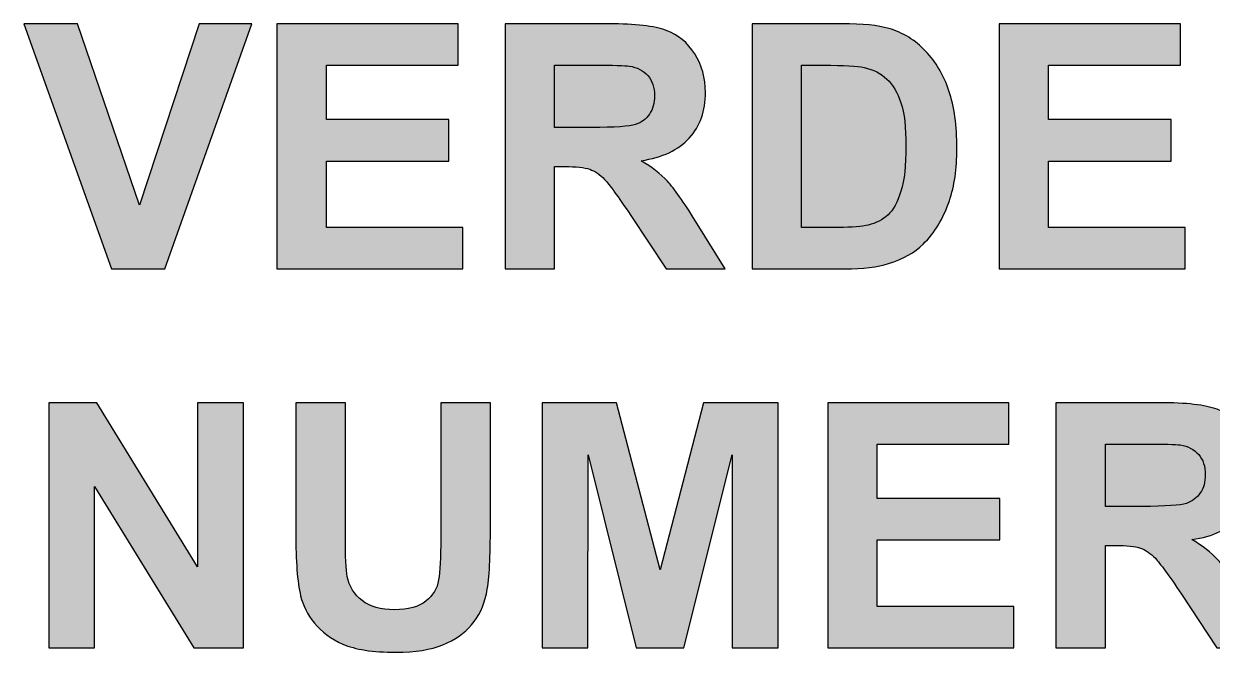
# Model space of a CAD drawing. Header units: centimetres. Extents: x -250 to 250, y -508 to 508.
# Drawn here: x -144.2 to -46.1, y 393.1 to 444.9 of the extents above; entities that cross this region are included whole.
import ezdxf

# ---------------------------------------------------------------- set-up
doc = ezdxf.new("R2010")
doc.units = ezdxf.units.CM
doc.header["$MEASUREMENT"] = 0
doc.layers.add('Capa 1', color=7, linetype='Continuous')

msp = doc.modelspace()

# ---------------------------------------------------------------- hatches: boundary and pattern name
at = {"layer": 'Capa 1', "true_color": 0x00a859}
h = msp.add_hatch(color=114, dxfattribs=at)
edge = h.paths.add_edge_path()
edge.add_spline(control_points=[(-136.94456, 424.71648), (-136.94456, 424.71648), (-144.17415, 444.92359), (-144.17415, 444.92359), (-144.17415, 444.92359), (-139.75267, 444.92359), (-139.75267, 444.92359), (-139.75267, 444.92359), (-134.62093, 429.96581), (-134.62093, 429.96581), (-134.62093, 429.96581), (-129.69615, 444.92359), (-129.69615, 444.92359), (-129.69615, 444.92359), (-125.34993, 444.92359), (-125.34993, 444.92359), (-125.34993, 444.92359), (-132.53719, 424.71648), (-132.53719, 424.71648), (-132.53719, 424.71648), (-136.94456, 424.71648), (-136.94456, 424.71648)], knot_values=[0, 0, 0, 0, 0.14285714, 0.14285714, 0.14285714, 0.28571429, 0.28571429, 0.28571429, 0.42857143, 0.42857143, 0.42857143, 0.57142857, 0.57142857, 0.57142857, 0.71428571, 0.71428571, 0.71428571, 0.85714286, 0.85714286, 0.85714286, 1, 1, 1, 1], degree=3, periodic=1)
h = msp.add_hatch(color=114, dxfattribs=at)
edge = h.paths.add_edge_path()
edge.add_spline(control_points=[(-123.28971, 424.71648), (-123.28971, 424.71648), (-123.28971, 444.92359), (-123.28971, 444.92359), (-123.28971, 444.92359), (-108.33193, 444.92359), (-108.33193, 444.92359), (-108.33193, 444.92359), (-108.33193, 441.5087), (-108.33193, 441.5087), (-108.33193, 441.5087), (-119.19749, 441.5087), (-119.19749, 441.5087), (-119.19749, 441.5087), (-119.19749, 437.02137), (-119.19749, 437.02137), (-119.19749, 437.02137), (-109.09393, 437.02137), (-109.09393, 437.02137), (-109.09393, 437.02137), (-109.09393, 433.60648), (-109.09393, 433.60648), (-109.09393, 433.60648), (-119.19749, 433.60648), (-119.19749, 433.60648), (-119.19749, 433.60648), (-119.19749, 428.13137), (-119.19749, 428.13137), (-119.19749, 428.13137), (-107.93682, 428.13137), (-107.93682, 428.13137), (-107.93682, 428.13137), (-107.93682, 424.71648), (-107.93682, 424.71648), (-107.93682, 424.71648), (-123.28971, 424.71648), (-123.28971, 424.71648)], knot_values=[0, 0, 0, 0, 0.08333333, 0.08333333, 0.08333333, 0.16666667, 0.16666667, 0.16666667, 0.25, 0.25, 0.25, 0.33333333, 0.33333333, 0.33333333, 0.41666667, 0.41666667, 0.41666667, 0.5, 0.5, 0.5, 0.58333333, 0.58333333, 0.58333333, 0.66666667, 0.66666667, 0.66666667, 0.75, 0.75, 0.75, 0.83333333, 0.83333333, 0.83333333, 0.91666667, 0.91666667, 0.91666667, 1, 1, 1, 1], degree=3, periodic=1)
h = msp.add_hatch(color=114, dxfattribs=at)
edge = h.paths.add_edge_path()
edge.add_spline(control_points=[(-104.46549, 424.71648), (-104.46549, 424.71648), (-104.46549, 444.92359), (-104.46549, 444.92359), (-104.46549, 444.92359), (-95.87182, 444.92359), (-95.87182, 444.92359), (-93.71282, 444.92359), (-92.14179, 444.74014), (-91.16342, 444.37796), (-90.18034, 444.01577), (-89.39953, 443.37137), (-88.81156, 442.44474), (-88.2236, 441.5134), (-87.92727, 440.45507), (-87.92727, 439.26033), (-87.92727, 437.74103), (-88.36942, 436.48985), (-89.25842, 435.50207), (-90.14742, 434.51429), (-91.47386, 433.8934), (-93.24245, 433.6347), (-92.36286, 433.122), (-91.63849, 432.55755), (-91.06934, 431.94137), (-90.49549, 431.32518), (-89.72408, 430.22922), (-88.75512, 428.65818), (-88.75512, 428.65818), (-86.29038, 424.71648), (-86.29038, 424.71648), (-86.29038, 424.71648), (-91.16812, 424.71648), (-91.16812, 424.71648), (-91.16812, 424.71648), (-94.09382, 429.12855), (-94.09382, 429.12855), (-95.14275, 430.69489), (-95.86242, 431.68266), (-96.25282, 432.09189), (-96.63853, 432.4964), (-97.04775, 432.77863), (-97.48049, 432.92915), (-97.91793, 433.07966), (-98.60467, 433.15492), (-99.54541, 433.15492), (-99.54541, 433.15492), (-100.37327, 433.15492), (-100.37327, 433.15492), (-100.37327, 433.15492), (-100.37327, 424.71648), (-100.37327, 424.71648), (-100.37327, 424.71648), (-104.46549, 424.71648), (-104.46549, 424.71648)], knot_values=[0, 0, 0, 0, 0.05555556, 0.05555556, 0.05555556, 0.11111111, 0.11111111, 0.11111111, 0.16666667, 0.16666667, 0.16666667, 0.22222222, 0.22222222, 0.22222222, 0.27777778, 0.27777778, 0.27777778, 0.33333333, 0.33333333, 0.33333333, 0.38888889, 0.38888889, 0.38888889, 0.44444444, 0.44444444, 0.44444444, 0.5, 0.5, 0.5, 0.55555556, 0.55555556, 0.55555556, 0.61111111, 0.61111111, 0.61111111, 0.66666667, 0.66666667, 0.66666667, 0.72222222, 0.72222222, 0.72222222, 0.77777778, 0.77777778, 0.77777778, 0.83333333, 0.83333333, 0.83333333, 0.88888889, 0.88888889, 0.88888889, 0.94444444, 0.94444444, 0.94444444, 1, 1, 1, 1], degree=3, periodic=1)
h = msp.add_hatch(color=114, dxfattribs=at)
edge = h.paths.add_edge_path()
edge.add_spline(control_points=[(-84.08434, 444.92359), (-84.08434, 444.92359), (-76.64308, 444.92359), (-76.64308, 444.92359), (-74.96386, 444.92359), (-73.68445, 444.79659), (-72.80486, 444.53788), (-71.62423, 444.18981), (-70.60823, 443.56892), (-69.76627, 442.67522), (-68.9196, 441.78622), (-68.2799, 440.69496), (-67.83775, 439.40144), (-67.4003, 438.11263), (-67.17923, 436.51807), (-67.17923, 434.62718), (-67.17923, 432.96207), (-67.38619, 431.53215), (-67.80012, 430.328), (-68.30341, 428.85574), (-69.02308, 427.6657), (-69.95912, 426.75789), (-70.66467, 426.06644), (-71.61952, 425.53022), (-72.81897, 425.14452), (-73.71738, 424.85759), (-74.91682, 424.71648), (-76.42201, 424.71648), (-76.42201, 424.71648), (-84.08434, 424.71648), (-84.08434, 424.71648), (-84.08434, 424.71648), (-84.08434, 444.92359), (-84.08434, 444.92359)], knot_values=[0, 0, 0, 0, 0.09090909, 0.09090909, 0.09090909, 0.18181818, 0.18181818, 0.18181818, 0.27272727, 0.27272727, 0.27272727, 0.36363636, 0.36363636, 0.36363636, 0.45454545, 0.45454545, 0.45454545, 0.54545455, 0.54545455, 0.54545455, 0.63636364, 0.63636364, 0.63636364, 0.72727273, 0.72727273, 0.72727273, 0.81818182, 0.81818182, 0.81818182, 0.90909091, 0.90909091, 0.90909091, 1, 1, 1, 1], degree=3, periodic=1)
h = msp.add_hatch(color=114, dxfattribs=at)
edge = h.paths.add_edge_path()
edge.add_spline(control_points=[(-63.70319, 424.71648), (-63.70319, 424.71648), (-63.70319, 444.92359), (-63.70319, 444.92359), (-63.70319, 444.92359), (-48.74541, 444.92359), (-48.74541, 444.92359), (-48.74541, 444.92359), (-48.74541, 441.5087), (-48.74541, 441.5087), (-48.74541, 441.5087), (-59.61097, 441.5087), (-59.61097, 441.5087), (-59.61097, 441.5087), (-59.61097, 437.02137), (-59.61097, 437.02137), (-59.61097, 437.02137), (-49.50741, 437.02137), (-49.50741, 437.02137), (-49.50741, 437.02137), (-49.50741, 433.60648), (-49.50741, 433.60648), (-49.50741, 433.60648), (-59.61097, 433.60648), (-59.61097, 433.60648), (-59.61097, 433.60648), (-59.61097, 428.13137), (-59.61097, 428.13137), (-59.61097, 428.13137), (-48.3503, 428.13137), (-48.3503, 428.13137), (-48.3503, 428.13137), (-48.3503, 424.71648), (-48.3503, 424.71648), (-48.3503, 424.71648), (-63.70319, 424.71648), (-63.70319, 424.71648)], knot_values=[0, 0, 0, 0, 0.08333333, 0.08333333, 0.08333333, 0.16666667, 0.16666667, 0.16666667, 0.25, 0.25, 0.25, 0.33333333, 0.33333333, 0.33333333, 0.41666667, 0.41666667, 0.41666667, 0.5, 0.5, 0.5, 0.58333333, 0.58333333, 0.58333333, 0.66666667, 0.66666667, 0.66666667, 0.75, 0.75, 0.75, 0.83333333, 0.83333333, 0.83333333, 0.91666667, 0.91666667, 0.91666667, 1, 1, 1, 1], degree=3, periodic=1)
h = msp.add_hatch(color=114, dxfattribs=at)
edge = h.paths.add_edge_path()
edge.add_spline(control_points=[(-100.37327, 436.37226), (-100.37327, 436.37226), (-97.35349, 436.37226), (-97.35349, 436.37226), (-95.39675, 436.37226), (-94.17849, 436.45692), (-93.6893, 436.62155), (-93.20482, 436.78618), (-92.81912, 437.07311), (-92.5463, 437.47763), (-92.26879, 437.88214), (-92.13238, 438.39014), (-92.13238, 438.99692), (-92.13238, 439.67896), (-92.31582, 440.22459), (-92.67801, 440.64792), (-93.04019, 441.06655), (-93.5529, 441.32996), (-94.21142, 441.43814), (-94.54538, 441.48518), (-95.53786, 441.5087), (-97.18886, 441.5087), (-97.18886, 441.5087), (-100.37327, 441.5087), (-100.37327, 441.5087), (-100.37327, 441.5087), (-100.37327, 436.37226), (-100.37327, 436.37226)], knot_values=[0, 0, 0, 0, 0.11111111, 0.11111111, 0.11111111, 0.22222222, 0.22222222, 0.22222222, 0.33333333, 0.33333333, 0.33333333, 0.44444444, 0.44444444, 0.44444444, 0.55555556, 0.55555556, 0.55555556, 0.66666667, 0.66666667, 0.66666667, 0.77777778, 0.77777778, 0.77777778, 0.88888889, 0.88888889, 0.88888889, 1, 1, 1, 1], degree=3, periodic=1)
h = msp.add_hatch(color=114, dxfattribs=at)
edge = h.paths.add_edge_path()
edge.add_spline(control_points=[(-79.99212, 441.5087), (-79.99212, 441.5087), (-79.99212, 428.13137), (-79.99212, 428.13137), (-79.99212, 428.13137), (-76.95823, 428.13137), (-76.95823, 428.13137), (-75.82464, 428.13137), (-75.00619, 428.19722), (-74.50289, 428.32422), (-73.83967, 428.48885), (-73.29404, 428.77107), (-72.8613, 429.16618), (-72.42386, 429.56129), (-72.07108, 430.21041), (-71.79827, 431.11352), (-71.52075, 432.01663), (-71.38434, 433.2537), (-71.38434, 434.81533), (-71.38434, 436.37696), (-71.52075, 437.5717), (-71.79827, 438.40896), (-72.07108, 439.24622), (-72.45678, 439.89533), (-72.95067, 440.3657), (-73.44456, 440.83137), (-74.07015, 441.15122), (-74.83215, 441.31585), (-75.3966, 441.44285), (-76.51138, 441.5087), (-78.16708, 441.5087), (-78.16708, 441.5087), (-79.99212, 441.5087), (-79.99212, 441.5087)], knot_values=[0, 0, 0, 0, 0.09090909, 0.09090909, 0.09090909, 0.18181818, 0.18181818, 0.18181818, 0.27272727, 0.27272727, 0.27272727, 0.36363636, 0.36363636, 0.36363636, 0.45454545, 0.45454545, 0.45454545, 0.54545455, 0.54545455, 0.54545455, 0.63636364, 0.63636364, 0.63636364, 0.72727273, 0.72727273, 0.72727273, 0.81818182, 0.81818182, 0.81818182, 0.90909091, 0.90909091, 0.90909091, 1, 1, 1, 1], degree=3, periodic=1)
h = msp.add_hatch(color=114, dxfattribs=at)
edge = h.paths.add_edge_path()
edge.add_spline(control_points=[(-142.11393, 393.4739), (-142.11393, 393.4739), (-142.11393, 413.68101), (-142.11393, 413.68101), (-142.11393, 413.68101), (-138.15341, 413.68101), (-138.15341, 413.68101), (-138.15341, 413.68101), (-129.83726, 400.13905), (-129.83726, 400.13905), (-129.83726, 400.13905), (-129.83726, 413.68101), (-129.83726, 413.68101), (-129.83726, 413.68101), (-126.05549, 413.68101), (-126.05549, 413.68101), (-126.05549, 413.68101), (-126.05549, 393.4739), (-126.05549, 393.4739), (-126.05549, 393.4739), (-130.143, 393.4739), (-130.143, 393.4739), (-130.143, 393.4739), (-138.33215, 406.75716), (-138.33215, 406.75716), (-138.33215, 406.75716), (-138.33215, 393.4739), (-138.33215, 393.4739), (-138.33215, 393.4739), (-142.11393, 393.4739), (-142.11393, 393.4739)], knot_values=[0, 0, 0, 0, 0.1, 0.1, 0.1, 0.2, 0.2, 0.2, 0.3, 0.3, 0.3, 0.4, 0.4, 0.4, 0.5, 0.5, 0.5, 0.6, 0.6, 0.6, 0.7, 0.7, 0.7, 0.8, 0.8, 0.8, 0.9, 0.9, 0.9, 1, 1, 1, 1], degree=3, periodic=1)
h = msp.add_hatch(color=114, dxfattribs=at)
edge = h.paths.add_edge_path()
edge.add_spline(control_points=[(-121.73278, 413.68101), (-121.73278, 413.68101), (-117.64056, 413.68101), (-117.64056, 413.68101), (-117.64056, 413.68101), (-117.64056, 402.73079), (-117.64056, 402.73079), (-117.64056, 400.99042), (-117.58882, 399.86623), (-117.49004, 399.35353), (-117.316, 398.52568), (-116.90678, 397.85775), (-116.25767, 397.35916), (-115.60385, 396.85586), (-114.71485, 396.60657), (-113.58596, 396.60657), (-112.44296, 396.60657), (-111.57748, 396.84175), (-110.99422, 397.31683), (-110.41096, 397.7919), (-110.06289, 398.37045), (-109.9453, 399.0619), (-109.82771, 399.75334), (-109.76656, 400.89634), (-109.76656, 402.4956), (-109.76656, 402.4956), (-109.76656, 413.68101), (-109.76656, 413.68101), (-109.76656, 413.68101), (-105.67434, 413.68101), (-105.67434, 413.68101), (-105.67434, 413.68101), (-105.67434, 403.05534), (-105.67434, 403.05534), (-105.67434, 400.62823), (-105.78252, 398.91138), (-106.00359, 397.90949), (-106.22467, 396.9076), (-106.62919, 396.06094), (-107.22185, 395.36949), (-107.80982, 394.67805), (-108.60004, 394.13242), (-109.58782, 393.7232), (-110.5803, 393.31397), (-111.86911, 393.10701), (-113.46367, 393.10701), (-115.38748, 393.10701), (-116.84563, 393.32809), (-117.83811, 393.77494), (-118.83059, 394.22179), (-119.61611, 394.80034), (-120.19467, 395.51531), (-120.77322, 396.23027), (-121.14952, 396.97346), (-121.33296, 397.75897), (-121.60107, 398.91608), (-121.73278, 400.62823), (-121.73278, 402.89071), (-121.73278, 402.89071), (-121.73278, 413.68101), (-121.73278, 413.68101)], knot_values=[0, 0, 0, 0, 0.05, 0.05, 0.05, 0.1, 0.1, 0.1, 0.15, 0.15, 0.15, 0.2, 0.2, 0.2, 0.25, 0.25, 0.25, 0.3, 0.3, 0.3, 0.35, 0.35, 0.35, 0.4, 0.4, 0.4, 0.45, 0.45, 0.45, 0.5, 0.5, 0.5, 0.55, 0.55, 0.55, 0.6, 0.6, 0.6, 0.65, 0.65, 0.65, 0.7, 0.7, 0.7, 0.75, 0.75, 0.75, 0.8, 0.8, 0.8, 0.85, 0.85, 0.85, 0.9, 0.9, 0.9, 0.95, 0.95, 0.95, 1, 1, 1, 1], degree=3, periodic=1)
h = msp.add_hatch(color=114, dxfattribs=at)
edge = h.paths.add_edge_path()
edge.add_spline(control_points=[(-101.40807, 393.4739), (-101.40807, 393.4739), (-101.40807, 413.68101), (-101.40807, 413.68101), (-101.40807, 413.68101), (-95.27915, 413.68101), (-95.27915, 413.68101), (-95.27915, 413.68101), (-91.6573, 399.89916), (-91.6573, 399.89916), (-91.6573, 399.89916), (-88.07778, 413.68101), (-88.07778, 413.68101), (-88.07778, 413.68101), (-81.93474, 413.68101), (-81.93474, 413.68101), (-81.93474, 413.68101), (-81.93474, 393.4739), (-81.93474, 393.4739), (-81.93474, 393.4739), (-85.71652, 393.4739), (-85.71652, 393.4739), (-85.71652, 393.4739), (-85.73063, 409.38182), (-85.73063, 409.38182), (-85.73063, 409.38182), (-89.71467, 393.4739), (-89.71467, 393.4739), (-89.71467, 393.4739), (-93.64696, 393.4739), (-93.64696, 393.4739), (-93.64696, 393.4739), (-97.61218, 409.38182), (-97.61218, 409.38182), (-97.61218, 409.38182), (-97.6263, 393.4739), (-97.6263, 393.4739), (-97.6263, 393.4739), (-101.40807, 393.4739), (-101.40807, 393.4739)], knot_values=[0, 0, 0, 0, 0.07692308, 0.07692308, 0.07692308, 0.15384615, 0.15384615, 0.15384615, 0.23076923, 0.23076923, 0.23076923, 0.30769231, 0.30769231, 0.30769231, 0.38461538, 0.38461538, 0.38461538, 0.46153846, 0.46153846, 0.46153846, 0.53846154, 0.53846154, 0.53846154, 0.61538462, 0.61538462, 0.61538462, 0.69230769, 0.69230769, 0.69230769, 0.76923077, 0.76923077, 0.76923077, 0.84615385, 0.84615385, 0.84615385, 0.92307692, 0.92307692, 0.92307692, 1, 1, 1, 1], degree=3, periodic=1)
h = msp.add_hatch(color=114, dxfattribs=at)
edge = h.paths.add_edge_path()
edge.add_spline(control_points=[(-77.84252, 393.4739), (-77.84252, 393.4739), (-77.84252, 413.68101), (-77.84252, 413.68101), (-77.84252, 413.68101), (-62.88474, 413.68101), (-62.88474, 413.68101), (-62.88474, 413.68101), (-62.88474, 410.26612), (-62.88474, 410.26612), (-62.88474, 410.26612), (-73.7503, 410.26612), (-73.7503, 410.26612), (-73.7503, 410.26612), (-73.7503, 405.77879), (-73.7503, 405.77879), (-73.7503, 405.77879), (-63.64674, 405.77879), (-63.64674, 405.77879), (-63.64674, 405.77879), (-63.64674, 402.3639), (-63.64674, 402.3639), (-63.64674, 402.3639), (-73.7503, 402.3639), (-73.7503, 402.3639), (-73.7503, 402.3639), (-73.7503, 396.88879), (-73.7503, 396.88879), (-73.7503, 396.88879), (-62.48963, 396.88879), (-62.48963, 396.88879), (-62.48963, 396.88879), (-62.48963, 393.4739), (-62.48963, 393.4739), (-62.48963, 393.4739), (-77.84252, 393.4739), (-77.84252, 393.4739)], knot_values=[0, 0, 0, 0, 0.08333333, 0.08333333, 0.08333333, 0.16666667, 0.16666667, 0.16666667, 0.25, 0.25, 0.25, 0.33333333, 0.33333333, 0.33333333, 0.41666667, 0.41666667, 0.41666667, 0.5, 0.5, 0.5, 0.58333333, 0.58333333, 0.58333333, 0.66666667, 0.66666667, 0.66666667, 0.75, 0.75, 0.75, 0.83333333, 0.83333333, 0.83333333, 0.91666667, 0.91666667, 0.91666667, 1, 1, 1, 1], degree=3, periodic=1)
h = msp.add_hatch(color=114, dxfattribs=at)
edge = h.paths.add_edge_path()
edge.add_spline(control_points=[(-59.0183, 393.4739), (-59.0183, 393.4739), (-59.0183, 413.68101), (-59.0183, 413.68101), (-59.0183, 413.68101), (-50.42463, 413.68101), (-50.42463, 413.68101), (-48.26563, 413.68101), (-46.6946, 413.49756), (-45.71623, 413.13538), (-44.73315, 412.77319), (-43.95234, 412.12879), (-43.36437, 411.20216), (-42.77641, 410.27082), (-42.48008, 409.21249), (-42.48008, 408.01775), (-42.48008, 406.49845), (-42.92223, 405.24727), (-43.81123, 404.25949), (-44.70023, 403.27171), (-46.02667, 402.65082), (-47.79526, 402.39212), (-46.91567, 401.87942), (-46.1913, 401.31497), (-45.62215, 400.69879), (-45.0483, 400.0826), (-44.27689, 398.98664), (-43.30793, 397.4156), (-43.30793, 397.4156), (-40.84319, 393.4739), (-40.84319, 393.4739), (-40.84319, 393.4739), (-45.72093, 393.4739), (-45.72093, 393.4739), (-45.72093, 393.4739), (-48.64663, 397.88597), (-48.64663, 397.88597), (-49.69556, 399.45231), (-50.41523, 400.44008), (-50.80563, 400.84931), (-51.19134, 401.25382), (-51.60056, 401.53605), (-52.0333, 401.68657), (-52.47074, 401.83708), (-53.15748, 401.91234), (-54.09822, 401.91234), (-54.09822, 401.91234), (-54.92608, 401.91234), (-54.92608, 401.91234), (-54.92608, 401.91234), (-54.92608, 393.4739), (-54.92608, 393.4739), (-54.92608, 393.4739), (-59.0183, 393.4739), (-59.0183, 393.4739)], knot_values=[0, 0, 0, 0, 0.05555556, 0.05555556, 0.05555556, 0.11111111, 0.11111111, 0.11111111, 0.16666667, 0.16666667, 0.16666667, 0.22222222, 0.22222222, 0.22222222, 0.27777778, 0.27777778, 0.27777778, 0.33333333, 0.33333333, 0.33333333, 0.38888889, 0.38888889, 0.38888889, 0.44444444, 0.44444444, 0.44444444, 0.5, 0.5, 0.5, 0.55555556, 0.55555556, 0.55555556, 0.61111111, 0.61111111, 0.61111111, 0.66666667, 0.66666667, 0.66666667, 0.72222222, 0.72222222, 0.72222222, 0.77777778, 0.77777778, 0.77777778, 0.83333333, 0.83333333, 0.83333333, 0.88888889, 0.88888889, 0.88888889, 0.94444444, 0.94444444, 0.94444444, 1, 1, 1, 1], degree=3, periodic=1)
h = msp.add_hatch(color=114, dxfattribs=at)
edge = h.paths.add_edge_path()
edge.add_spline(control_points=[(-54.92608, 405.12968), (-54.92608, 405.12968), (-51.9063, 405.12968), (-51.9063, 405.12968), (-49.94956, 405.12968), (-48.7313, 405.21434), (-48.24211, 405.37897), (-47.75763, 405.5436), (-47.37193, 405.83053), (-47.09911, 406.23505), (-46.8216, 406.63956), (-46.68519, 407.14756), (-46.68519, 407.75434), (-46.68519, 408.43638), (-46.86863, 408.98201), (-47.23082, 409.40534), (-47.593, 409.82397), (-48.10571, 410.08738), (-48.76423, 410.19556), (-49.09819, 410.2426), (-50.09067, 410.26612), (-51.74167, 410.26612), (-51.74167, 410.26612), (-54.92608, 410.26612), (-54.92608, 410.26612), (-54.92608, 410.26612), (-54.92608, 405.12968), (-54.92608, 405.12968)], knot_values=[0, 0, 0, 0, 0.11111111, 0.11111111, 0.11111111, 0.22222222, 0.22222222, 0.22222222, 0.33333333, 0.33333333, 0.33333333, 0.44444444, 0.44444444, 0.44444444, 0.55555556, 0.55555556, 0.55555556, 0.66666667, 0.66666667, 0.66666667, 0.77777778, 0.77777778, 0.77777778, 0.88888889, 0.88888889, 0.88888889, 1, 1, 1, 1], degree=3, periodic=1)

# ---------------------------------------------------------------- linework, layer by layer
at = {"layer": 'Capa 1', "color": 114}
for points, knots in [([(-136.94456, 424.71648), (-136.94456, 424.71648), (-144.17415, 444.92359), (-144.17415, 444.92359), (-144.17415, 444.92359), (-139.75267, 444.92359), (-139.75267, 444.92359), (-139.75267, 444.92359), (-134.62093, 429.96581), (-134.62093, 429.96581), (-134.62093, 429.96581), (-129.69615, 444.92359), (-129.69615, 444.92359), (-129.69615, 444.92359), (-125.34993, 444.92359), (-125.34993, 444.92359), (-125.34993, 444.92359), (-132.53719, 424.71648), (-132.53719, 424.71648), (-132.53719, 424.71648), (-136.94456, 424.71648), (-136.94456, 424.71648)], [0, 0, 0, 0, 0.14285714, 0.14285714, 0.14285714, 0.28571429, 0.28571429, 0.28571429, 0.42857143, 0.42857143, 0.42857143, 0.57142857, 0.57142857, 0.57142857, 0.71428571, 0.71428571, 0.71428571, 0.85714286, 0.85714286, 0.85714286, 1, 1, 1, 1]), ([(-123.28971, 424.71648), (-123.28971, 424.71648), (-123.28971, 444.92359), (-123.28971, 444.92359), (-123.28971, 444.92359), (-108.33193, 444.92359), (-108.33193, 444.92359), (-108.33193, 444.92359), (-108.33193, 441.5087), (-108.33193, 441.5087), (-108.33193, 441.5087), (-119.19749, 441.5087), (-119.19749, 441.5087), (-119.19749, 441.5087), (-119.19749, 437.02137), (-119.19749, 437.02137), (-119.19749, 437.02137), (-109.09393, 437.02137), (-109.09393, 437.02137), (-109.09393, 437.02137), (-109.09393, 433.60648), (-109.09393, 433.60648), (-109.09393, 433.60648), (-119.19749, 433.60648), (-119.19749, 433.60648), (-119.19749, 433.60648), (-119.19749, 428.13137), (-119.19749, 428.13137), (-119.19749, 428.13137), (-107.93682, 428.13137), (-107.93682, 428.13137), (-107.93682, 428.13137), (-107.93682, 424.71648), (-107.93682, 424.71648), (-107.93682, 424.71648), (-123.28971, 424.71648), (-123.28971, 424.71648)], [0, 0, 0, 0, 0.08333333, 0.08333333, 0.08333333, 0.16666667, 0.16666667, 0.16666667, 0.25, 0.25, 0.25, 0.33333333, 0.33333333, 0.33333333, 0.41666667, 0.41666667, 0.41666667, 0.5, 0.5, 0.5, 0.58333333, 0.58333333, 0.58333333, 0.66666667, 0.66666667, 0.66666667, 0.75, 0.75, 0.75, 0.83333333, 0.83333333, 0.83333333, 0.91666667, 0.91666667, 0.91666667, 1, 1, 1, 1]), ([(-104.46549, 424.71648), (-104.46549, 424.71648), (-104.46549, 444.92359), (-104.46549, 444.92359), (-104.46549, 444.92359), (-95.87182, 444.92359), (-95.87182, 444.92359), (-93.71282, 444.92359), (-92.14179, 444.74014), (-91.16342, 444.37796), (-90.18034, 444.01577), (-89.39953, 443.37137), (-88.81156, 442.44474), (-88.2236, 441.5134), (-87.92727, 440.45507), (-87.92727, 439.26033), (-87.92727, 437.74103), (-88.36942, 436.48985), (-89.25842, 435.50207), (-90.14742, 434.51429), (-91.47386, 433.8934), (-93.24245, 433.6347), (-92.36286, 433.122), (-91.63849, 432.55755), (-91.06934, 431.94137), (-90.49549, 431.32518), (-89.72408, 430.22922), (-88.75512, 428.65818), (-88.75512, 428.65818), (-86.29038, 424.71648), (-86.29038, 424.71648), (-86.29038, 424.71648), (-91.16812, 424.71648), (-91.16812, 424.71648), (-91.16812, 424.71648), (-94.09382, 429.12855), (-94.09382, 429.12855), (-95.14275, 430.69489), (-95.86242, 431.68266), (-96.25282, 432.09189), (-96.63853, 432.4964), (-97.04775, 432.77863), (-97.48049, 432.92915), (-97.91793, 433.07966), (-98.60467, 433.15492), (-99.54541, 433.15492), (-99.54541, 433.15492), (-100.37327, 433.15492), (-100.37327, 433.15492), (-100.37327, 433.15492), (-100.37327, 424.71648), (-100.37327, 424.71648), (-100.37327, 424.71648), (-104.46549, 424.71648), (-104.46549, 424.71648)], [0, 0, 0, 0, 0.05555556, 0.05555556, 0.05555556, 0.11111111, 0.11111111, 0.11111111, 0.16666667, 0.16666667, 0.16666667, 0.22222222, 0.22222222, 0.22222222, 0.27777778, 0.27777778, 0.27777778, 0.33333333, 0.33333333, 0.33333333, 0.38888889, 0.38888889, 0.38888889, 0.44444444, 0.44444444, 0.44444444, 0.5, 0.5, 0.5, 0.55555556, 0.55555556, 0.55555556, 0.61111111, 0.61111111, 0.61111111, 0.66666667, 0.66666667, 0.66666667, 0.72222222, 0.72222222, 0.72222222, 0.77777778, 0.77777778, 0.77777778, 0.83333333, 0.83333333, 0.83333333, 0.88888889, 0.88888889, 0.88888889, 0.94444444, 0.94444444, 0.94444444, 1, 1, 1, 1]), ([(-84.08434, 444.92359), (-84.08434, 444.92359), (-76.64308, 444.92359), (-76.64308, 444.92359), (-74.96386, 444.92359), (-73.68445, 444.79659), (-72.80486, 444.53788), (-71.62423, 444.18981), (-70.60823, 443.56892), (-69.76627, 442.67522), (-68.9196, 441.78622), (-68.2799, 440.69496), (-67.83775, 439.40144), (-67.4003, 438.11263), (-67.17923, 436.51807), (-67.17923, 434.62718), (-67.17923, 432.96207), (-67.38619, 431.53215), (-67.80012, 430.328), (-68.30341, 428.85574), (-69.02308, 427.6657), (-69.95912, 426.75789), (-70.66467, 426.06644), (-71.61952, 425.53022), (-72.81897, 425.14452), (-73.71738, 424.85759), (-74.91682, 424.71648), (-76.42201, 424.71648), (-76.42201, 424.71648), (-84.08434, 424.71648), (-84.08434, 424.71648), (-84.08434, 424.71648), (-84.08434, 444.92359), (-84.08434, 444.92359)], [0, 0, 0, 0, 0.09090909, 0.09090909, 0.09090909, 0.18181818, 0.18181818, 0.18181818, 0.27272727, 0.27272727, 0.27272727, 0.36363636, 0.36363636, 0.36363636, 0.45454545, 0.45454545, 0.45454545, 0.54545455, 0.54545455, 0.54545455, 0.63636364, 0.63636364, 0.63636364, 0.72727273, 0.72727273, 0.72727273, 0.81818182, 0.81818182, 0.81818182, 0.90909091, 0.90909091, 0.90909091, 1, 1, 1, 1]), ([(-63.70319, 424.71648), (-63.70319, 424.71648), (-63.70319, 444.92359), (-63.70319, 444.92359), (-63.70319, 444.92359), (-48.74541, 444.92359), (-48.74541, 444.92359), (-48.74541, 444.92359), (-48.74541, 441.5087), (-48.74541, 441.5087), (-48.74541, 441.5087), (-59.61097, 441.5087), (-59.61097, 441.5087), (-59.61097, 441.5087), (-59.61097, 437.02137), (-59.61097, 437.02137), (-59.61097, 437.02137), (-49.50741, 437.02137), (-49.50741, 437.02137), (-49.50741, 437.02137), (-49.50741, 433.60648), (-49.50741, 433.60648), (-49.50741, 433.60648), (-59.61097, 433.60648), (-59.61097, 433.60648), (-59.61097, 433.60648), (-59.61097, 428.13137), (-59.61097, 428.13137), (-59.61097, 428.13137), (-48.3503, 428.13137), (-48.3503, 428.13137), (-48.3503, 428.13137), (-48.3503, 424.71648), (-48.3503, 424.71648), (-48.3503, 424.71648), (-63.70319, 424.71648), (-63.70319, 424.71648)], [0, 0, 0, 0, 0.08333333, 0.08333333, 0.08333333, 0.16666667, 0.16666667, 0.16666667, 0.25, 0.25, 0.25, 0.33333333, 0.33333333, 0.33333333, 0.41666667, 0.41666667, 0.41666667, 0.5, 0.5, 0.5, 0.58333333, 0.58333333, 0.58333333, 0.66666667, 0.66666667, 0.66666667, 0.75, 0.75, 0.75, 0.83333333, 0.83333333, 0.83333333, 0.91666667, 0.91666667, 0.91666667, 1, 1, 1, 1]), ([(-100.37327, 436.37226), (-100.37327, 436.37226), (-97.35349, 436.37226), (-97.35349, 436.37226), (-95.39675, 436.37226), (-94.17849, 436.45692), (-93.6893, 436.62155), (-93.20482, 436.78618), (-92.81912, 437.07311), (-92.5463, 437.47763), (-92.26879, 437.88214), (-92.13238, 438.39014), (-92.13238, 438.99692), (-92.13238, 439.67896), (-92.31582, 440.22459), (-92.67801, 440.64792), (-93.04019, 441.06655), (-93.5529, 441.32996), (-94.21142, 441.43814), (-94.54538, 441.48518), (-95.53786, 441.5087), (-97.18886, 441.5087), (-97.18886, 441.5087), (-100.37327, 441.5087), (-100.37327, 441.5087), (-100.37327, 441.5087), (-100.37327, 436.37226), (-100.37327, 436.37226)], [0, 0, 0, 0, 0.11111111, 0.11111111, 0.11111111, 0.22222222, 0.22222222, 0.22222222, 0.33333333, 0.33333333, 0.33333333, 0.44444444, 0.44444444, 0.44444444, 0.55555556, 0.55555556, 0.55555556, 0.66666667, 0.66666667, 0.66666667, 0.77777778, 0.77777778, 0.77777778, 0.88888889, 0.88888889, 0.88888889, 1, 1, 1, 1]), ([(-79.99212, 441.5087), (-79.99212, 441.5087), (-79.99212, 428.13137), (-79.99212, 428.13137), (-79.99212, 428.13137), (-76.95823, 428.13137), (-76.95823, 428.13137), (-75.82464, 428.13137), (-75.00619, 428.19722), (-74.50289, 428.32422), (-73.83967, 428.48885), (-73.29404, 428.77107), (-72.8613, 429.16618), (-72.42386, 429.56129), (-72.07108, 430.21041), (-71.79827, 431.11352), (-71.52075, 432.01663), (-71.38434, 433.2537), (-71.38434, 434.81533), (-71.38434, 436.37696), (-71.52075, 437.5717), (-71.79827, 438.40896), (-72.07108, 439.24622), (-72.45678, 439.89533), (-72.95067, 440.3657), (-73.44456, 440.83137), (-74.07015, 441.15122), (-74.83215, 441.31585), (-75.3966, 441.44285), (-76.51138, 441.5087), (-78.16708, 441.5087), (-78.16708, 441.5087), (-79.99212, 441.5087), (-79.99212, 441.5087)], [0, 0, 0, 0, 0.09090909, 0.09090909, 0.09090909, 0.18181818, 0.18181818, 0.18181818, 0.27272727, 0.27272727, 0.27272727, 0.36363636, 0.36363636, 0.36363636, 0.45454545, 0.45454545, 0.45454545, 0.54545455, 0.54545455, 0.54545455, 0.63636364, 0.63636364, 0.63636364, 0.72727273, 0.72727273, 0.72727273, 0.81818182, 0.81818182, 0.81818182, 0.90909091, 0.90909091, 0.90909091, 1, 1, 1, 1]), ([(-142.11393, 393.4739), (-142.11393, 393.4739), (-142.11393, 413.68101), (-142.11393, 413.68101), (-142.11393, 413.68101), (-138.15341, 413.68101), (-138.15341, 413.68101), (-138.15341, 413.68101), (-129.83726, 400.13905), (-129.83726, 400.13905), (-129.83726, 400.13905), (-129.83726, 413.68101), (-129.83726, 413.68101), (-129.83726, 413.68101), (-126.05549, 413.68101), (-126.05549, 413.68101), (-126.05549, 413.68101), (-126.05549, 393.4739), (-126.05549, 393.4739), (-126.05549, 393.4739), (-130.143, 393.4739), (-130.143, 393.4739), (-130.143, 393.4739), (-138.33215, 406.75716), (-138.33215, 406.75716), (-138.33215, 406.75716), (-138.33215, 393.4739), (-138.33215, 393.4739), (-138.33215, 393.4739), (-142.11393, 393.4739), (-142.11393, 393.4739)], [0, 0, 0, 0, 0.1, 0.1, 0.1, 0.2, 0.2, 0.2, 0.3, 0.3, 0.3, 0.4, 0.4, 0.4, 0.5, 0.5, 0.5, 0.6, 0.6, 0.6, 0.7, 0.7, 0.7, 0.8, 0.8, 0.8, 0.9, 0.9, 0.9, 1, 1, 1, 1]), ([(-121.73278, 413.68101), (-121.73278, 413.68101), (-117.64056, 413.68101), (-117.64056, 413.68101), (-117.64056, 413.68101), (-117.64056, 402.73079), (-117.64056, 402.73079), (-117.64056, 400.99042), (-117.58882, 399.86623), (-117.49004, 399.35353), (-117.316, 398.52568), (-116.90678, 397.85775), (-116.25767, 397.35916), (-115.60385, 396.85586), (-114.71485, 396.60657), (-113.58596, 396.60657), (-112.44296, 396.60657), (-111.57748, 396.84175), (-110.99422, 397.31683), (-110.41096, 397.7919), (-110.06289, 398.37045), (-109.9453, 399.0619), (-109.82771, 399.75334), (-109.76656, 400.89634), (-109.76656, 402.4956), (-109.76656, 402.4956), (-109.76656, 413.68101), (-109.76656, 413.68101), (-109.76656, 413.68101), (-105.67434, 413.68101), (-105.67434, 413.68101), (-105.67434, 413.68101), (-105.67434, 403.05534), (-105.67434, 403.05534), (-105.67434, 400.62823), (-105.78252, 398.91138), (-106.00359, 397.90949), (-106.22467, 396.9076), (-106.62919, 396.06094), (-107.22185, 395.36949), (-107.80982, 394.67805), (-108.60004, 394.13242), (-109.58782, 393.7232), (-110.5803, 393.31397), (-111.86911, 393.10701), (-113.46367, 393.10701), (-115.38748, 393.10701), (-116.84563, 393.32809), (-117.83811, 393.77494), (-118.83059, 394.22179), (-119.61611, 394.80034), (-120.19467, 395.51531), (-120.77322, 396.23027), (-121.14952, 396.97346), (-121.33296, 397.75897), (-121.60107, 398.91608), (-121.73278, 400.62823), (-121.73278, 402.89071), (-121.73278, 402.89071), (-121.73278, 413.68101), (-121.73278, 413.68101)], [0, 0, 0, 0, 0.05, 0.05, 0.05, 0.1, 0.1, 0.1, 0.15, 0.15, 0.15, 0.2, 0.2, 0.2, 0.25, 0.25, 0.25, 0.3, 0.3, 0.3, 0.35, 0.35, 0.35, 0.4, 0.4, 0.4, 0.45, 0.45, 0.45, 0.5, 0.5, 0.5, 0.55, 0.55, 0.55, 0.6, 0.6, 0.6, 0.65, 0.65, 0.65, 0.7, 0.7, 0.7, 0.75, 0.75, 0.75, 0.8, 0.8, 0.8, 0.85, 0.85, 0.85, 0.9, 0.9, 0.9, 0.95, 0.95, 0.95, 1, 1, 1, 1]), ([(-101.40807, 393.4739), (-101.40807, 393.4739), (-101.40807, 413.68101), (-101.40807, 413.68101), (-101.40807, 413.68101), (-95.27915, 413.68101), (-95.27915, 413.68101), (-95.27915, 413.68101), (-91.6573, 399.89916), (-91.6573, 399.89916), (-91.6573, 399.89916), (-88.07778, 413.68101), (-88.07778, 413.68101), (-88.07778, 413.68101), (-81.93474, 413.68101), (-81.93474, 413.68101), (-81.93474, 413.68101), (-81.93474, 393.4739), (-81.93474, 393.4739), (-81.93474, 393.4739), (-85.71652, 393.4739), (-85.71652, 393.4739), (-85.71652, 393.4739), (-85.73063, 409.38182), (-85.73063, 409.38182), (-85.73063, 409.38182), (-89.71467, 393.4739), (-89.71467, 393.4739), (-89.71467, 393.4739), (-93.64696, 393.4739), (-93.64696, 393.4739), (-93.64696, 393.4739), (-97.61218, 409.38182), (-97.61218, 409.38182), (-97.61218, 409.38182), (-97.6263, 393.4739), (-97.6263, 393.4739), (-97.6263, 393.4739), (-101.40807, 393.4739), (-101.40807, 393.4739)], [0, 0, 0, 0, 0.07692308, 0.07692308, 0.07692308, 0.15384615, 0.15384615, 0.15384615, 0.23076923, 0.23076923, 0.23076923, 0.30769231, 0.30769231, 0.30769231, 0.38461538, 0.38461538, 0.38461538, 0.46153846, 0.46153846, 0.46153846, 0.53846154, 0.53846154, 0.53846154, 0.61538462, 0.61538462, 0.61538462, 0.69230769, 0.69230769, 0.69230769, 0.76923077, 0.76923077, 0.76923077, 0.84615385, 0.84615385, 0.84615385, 0.92307692, 0.92307692, 0.92307692, 1, 1, 1, 1]), ([(-77.84252, 393.4739), (-77.84252, 393.4739), (-77.84252, 413.68101), (-77.84252, 413.68101), (-77.84252, 413.68101), (-62.88474, 413.68101), (-62.88474, 413.68101), (-62.88474, 413.68101), (-62.88474, 410.26612), (-62.88474, 410.26612), (-62.88474, 410.26612), (-73.7503, 410.26612), (-73.7503, 410.26612), (-73.7503, 410.26612), (-73.7503, 405.77879), (-73.7503, 405.77879), (-73.7503, 405.77879), (-63.64674, 405.77879), (-63.64674, 405.77879), (-63.64674, 405.77879), (-63.64674, 402.3639), (-63.64674, 402.3639), (-63.64674, 402.3639), (-73.7503, 402.3639), (-73.7503, 402.3639), (-73.7503, 402.3639), (-73.7503, 396.88879), (-73.7503, 396.88879), (-73.7503, 396.88879), (-62.48963, 396.88879), (-62.48963, 396.88879), (-62.48963, 396.88879), (-62.48963, 393.4739), (-62.48963, 393.4739), (-62.48963, 393.4739), (-77.84252, 393.4739), (-77.84252, 393.4739)], [0, 0, 0, 0, 0.08333333, 0.08333333, 0.08333333, 0.16666667, 0.16666667, 0.16666667, 0.25, 0.25, 0.25, 0.33333333, 0.33333333, 0.33333333, 0.41666667, 0.41666667, 0.41666667, 0.5, 0.5, 0.5, 0.58333333, 0.58333333, 0.58333333, 0.66666667, 0.66666667, 0.66666667, 0.75, 0.75, 0.75, 0.83333333, 0.83333333, 0.83333333, 0.91666667, 0.91666667, 0.91666667, 1, 1, 1, 1]), ([(-59.0183, 393.4739), (-59.0183, 393.4739), (-59.0183, 413.68101), (-59.0183, 413.68101), (-59.0183, 413.68101), (-50.42463, 413.68101), (-50.42463, 413.68101), (-48.26563, 413.68101), (-46.6946, 413.49756), (-45.71623, 413.13538), (-44.73315, 412.77319), (-43.95234, 412.12879), (-43.36437, 411.20216), (-42.77641, 410.27082), (-42.48008, 409.21249), (-42.48008, 408.01775), (-42.48008, 406.49845), (-42.92223, 405.24727), (-43.81123, 404.25949), (-44.70023, 403.27171), (-46.02667, 402.65082), (-47.79526, 402.39212), (-46.91567, 401.87942), (-46.1913, 401.31497), (-45.62215, 400.69879), (-45.0483, 400.0826), (-44.27689, 398.98664), (-43.30793, 397.4156), (-43.30793, 397.4156), (-40.84319, 393.4739), (-40.84319, 393.4739), (-40.84319, 393.4739), (-45.72093, 393.4739), (-45.72093, 393.4739), (-45.72093, 393.4739), (-48.64663, 397.88597), (-48.64663, 397.88597), (-49.69556, 399.45231), (-50.41523, 400.44008), (-50.80563, 400.84931), (-51.19134, 401.25382), (-51.60056, 401.53605), (-52.0333, 401.68657), (-52.47074, 401.83708), (-53.15748, 401.91234), (-54.09822, 401.91234), (-54.09822, 401.91234), (-54.92608, 401.91234), (-54.92608, 401.91234), (-54.92608, 401.91234), (-54.92608, 393.4739), (-54.92608, 393.4739), (-54.92608, 393.4739), (-59.0183, 393.4739), (-59.0183, 393.4739)], [0, 0, 0, 0, 0.05555556, 0.05555556, 0.05555556, 0.11111111, 0.11111111, 0.11111111, 0.16666667, 0.16666667, 0.16666667, 0.22222222, 0.22222222, 0.22222222, 0.27777778, 0.27777778, 0.27777778, 0.33333333, 0.33333333, 0.33333333, 0.38888889, 0.38888889, 0.38888889, 0.44444444, 0.44444444, 0.44444444, 0.5, 0.5, 0.5, 0.55555556, 0.55555556, 0.55555556, 0.61111111, 0.61111111, 0.61111111, 0.66666667, 0.66666667, 0.66666667, 0.72222222, 0.72222222, 0.72222222, 0.77777778, 0.77777778, 0.77777778, 0.83333333, 0.83333333, 0.83333333, 0.88888889, 0.88888889, 0.88888889, 0.94444444, 0.94444444, 0.94444444, 1, 1, 1, 1]), ([(-54.92608, 405.12968), (-54.92608, 405.12968), (-51.9063, 405.12968), (-51.9063, 405.12968), (-49.94956, 405.12968), (-48.7313, 405.21434), (-48.24211, 405.37897), (-47.75763, 405.5436), (-47.37193, 405.83053), (-47.09911, 406.23505), (-46.8216, 406.63956), (-46.68519, 407.14756), (-46.68519, 407.75434), (-46.68519, 408.43638), (-46.86863, 408.98201), (-47.23082, 409.40534), (-47.593, 409.82397), (-48.10571, 410.08738), (-48.76423, 410.19556), (-49.09819, 410.2426), (-50.09067, 410.26612), (-51.74167, 410.26612), (-51.74167, 410.26612), (-54.92608, 410.26612), (-54.92608, 410.26612), (-54.92608, 410.26612), (-54.92608, 405.12968), (-54.92608, 405.12968)], [0, 0, 0, 0, 0.11111111, 0.11111111, 0.11111111, 0.22222222, 0.22222222, 0.22222222, 0.33333333, 0.33333333, 0.33333333, 0.44444444, 0.44444444, 0.44444444, 0.55555556, 0.55555556, 0.55555556, 0.66666667, 0.66666667, 0.66666667, 0.77777778, 0.77777778, 0.77777778, 0.88888889, 0.88888889, 0.88888889, 1, 1, 1, 1])]:
    msp.add_open_spline(points, degree=3, knots=knots, dxfattribs=at)

doc.saveas('drawing.dxf')
